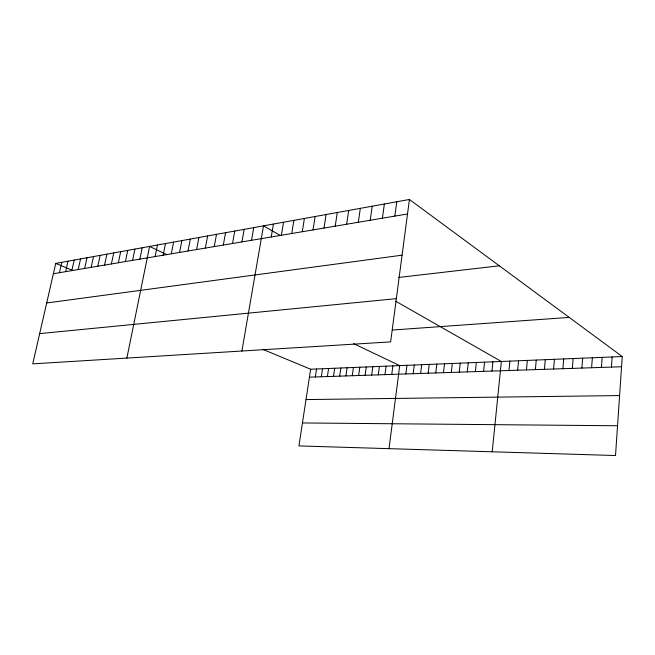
<?xml version="1.0" encoding="UTF-8"?>
<svg xmlns="http://www.w3.org/2000/svg" width="655" height="655" viewBox="0 0 655 655"><rect width="100%" height="100%" fill="white"/><g stroke="black" fill="none" stroke-linecap="round" stroke-linejoin="round"><path stroke-width="0.98" d="M409.432 199.472L390.634 341.894L32.75 363.861L55.749 263.4L409.432 199.472L622.25 356.549L615.512 455.528L298.934 445.924L310.65 369.232L262.671 349.303M611.426 367.078L612.138 356.959M601.437 367.414L602.174 357.368M591.596 367.742L592.357 357.769M581.894 368.061L582.672 358.162M572.331 368.38L573.133 358.547M562.899 368.7L563.718 358.932M553.598 369.011L554.433 359.308M544.428 369.314L545.279 359.677M535.381 369.616L536.257 360.045M526.456 369.919L527.349 360.414M517.655 370.214L518.563 360.766M508.968 370.501L509.893 361.118M492.216 451.786L501.345 361.47L395.808 301.292M491.946 371.066L492.904 361.814M483.603 371.344L484.577 362.149M475.374 371.622L476.357 362.485M467.244 371.893L468.243 362.813M459.229 372.163L460.236 363.14M451.303 372.425L452.335 363.459M443.492 372.687L444.524 363.779M435.772 372.949L436.819 364.098M428.149 373.203L429.213 364.401M420.625 373.448L421.697 364.712M413.19 373.702L414.279 365.015M405.854 373.948L406.952 365.31M389.021 448.659L399.706 365.605L353.7 343.678M391.755 374.414L392.869 365.883M384.976 374.644L386.098 366.161M394.826 216.101L396.766 201.756M378.287 374.865L379.417 366.432M371.663 375.086L372.81 366.702M365.122 375.307L366.276 366.964M358.653 375.52L359.808 367.226M382.397 218.205L384.37 204M352.259 375.733L353.422 367.488M345.938 375.945L347.109 367.742M370.222 220.252L372.228 206.194M358.31 222.266L360.34 208.347M339.683 376.158L340.862 367.995M333.501 376.363L334.689 368.249M346.642 224.239L348.697 210.452M327.385 376.568L328.581 368.495M321.335 376.772L322.538 368.74M335.213 226.163L337.284 212.515M315.358 376.969L316.561 368.986M324.012 228.055L326.108 214.529M313.033 229.905L315.153 216.51M302.274 231.723L304.411 218.451M291.729 233.507L293.882 220.358M281.38 235.251L283.558 222.225M271.235 236.963L273.43 224.051M241.908 351.023L263.49 225.852L280.332 235.448M251.52 240.287L253.747 227.612M241.941 241.908L244.176 229.34M232.541 243.496L234.785 231.035M223.306 245.052L225.566 232.705M214.242 246.583L216.51 234.343M205.343 248.081L207.619 235.947M196.606 249.555L198.891 237.528M188.018 251.004L190.31 239.075M179.576 252.429L181.885 240.598M171.291 253.829L173.6 242.096M163.144 255.204L165.461 243.57M155.137 256.555L157.462 245.011M126.874 358.08L149.594 246.436L166.763 254.615M139.859 259.134L142.192 247.77M132.572 260.363L134.905 249.088M125.4 261.574L127.741 250.382M118.334 262.77L120.684 251.659M111.383 263.94L113.733 252.92M104.538 265.095L106.896 254.156M97.8 266.233L100.158 255.368M91.168 267.355L93.526 256.572M84.634 268.46L86.992 257.751M78.191 269.541L80.557 258.913M71.853 270.613L74.212 260.06M65.606 271.669L67.964 261.189M59.449 272.709L61.816 262.303M53.383 273.733L407.525 213.964M46.685 302.978L402.08 255.172M398.641 277.458L499.298 265.799M39.668 333.616L396.34 298.655M392.37 330.038L569.211 317.405M310.65 369.232L622.25 356.549M309.438 377.165L621.554 366.743M306.016 399.575L619.589 395.571M302.446 422.95L617.534 425.758M55.749 263.4L72.787 270.474"/></g></svg>
